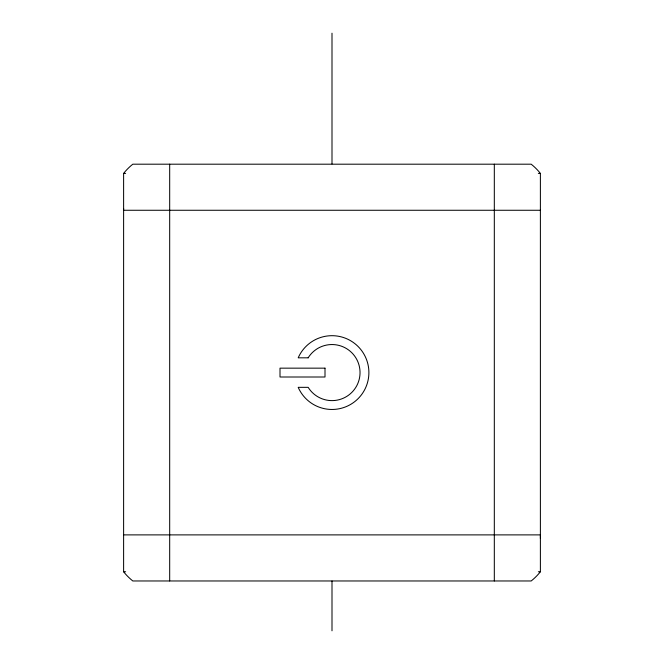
<?xml version="1.0" encoding="UTF-8"?>
<svg xmlns="http://www.w3.org/2000/svg" width="664" height="664" viewBox="0 0 664 664"><rect width="100%" height="100%" fill="white"/><g stroke="black" fill="none" stroke-linecap="round" stroke-linejoin="round"><path stroke-width="1" d="M123.612 571.604L123.612 571.779A59.021 59.021 0 0 0 132.8 580.967L531.2 580.967A59.021 59.021 0 0 0 540.388 571.779L540.388 173.379A59.021 59.021 0 0 0 531.2 164.191L132.8 164.191A59.021 59.021 0 0 0 123.612 173.379L123.612 571.779L125.654 571.779M123.612 208.463L123.612 210.264L540.388 210.264M540.388 173.437L538.346 173.379M540.388 538.504L540.388 534.885L123.612 534.885M125.654 173.379L123.612 173.437M538.346 571.779L540.388 571.779M494.315 164.191L494.315 580.967M332 33.2L332 163.925M332 581L332 630.8M169.685 164.191L169.685 580.967M308.162 357.821L298.194 357.821A36.885 36.885 0 0 1 354.642 343.454A36.885 36.885 0 0 1 354.642 401.703A36.885 36.885 0 0 1 298.194 387.336L308.162 387.336A28.037 28.037 0 0 0 350.243 393.868A28.037 28.037 0 0 0 350.243 351.289A28.037 28.037 0 0 0 308.162 357.821M325.003 368.155L280.009 368.155L280.009 377.003L325.003 377.003L325.003 368.155"/></g></svg>
